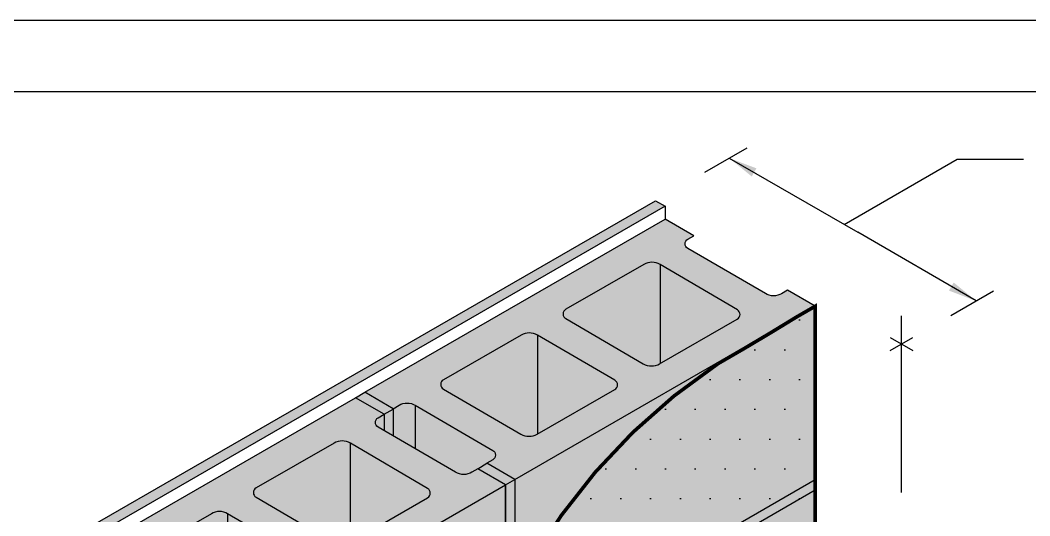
# Model space of a CAD drawing. Extents: x 398.6 to 449.6, y 59.2 to 125.2.
# Drawn here: x 409.61 to 430.78, y 114.76 to 125.16 of the extents above; entities that cross this region are included whole.
import ezdxf

# ---------------------------------------------------------------- set-up
doc = ezdxf.new("R2010")
doc.units = 0
doc.header["$LTSCALE"] = 1.5
doc.header["$MEASUREMENT"] = 0
doc.linetypes.add('DASHED2', pattern=[0.375, 0.25, -0.125])
for name, color, linetype in [('8x11-ttb$0$B', 5, 'CONTINUOUS'), ('CMU', 250, 'CONTINUOUS'), ('STRUCTURE', 250, 'CONTINUOUS'), ('TEXT', 7, 'CONTINUOUS'), ('Tyvek FA WB', 10, 'DASHED2')]:
    doc.layers.add(name, color=color, linetype=linetype)
doc.layers.add('VIEWPORT', color=7, linetype='CONTINUOUS', plot=False)
doc.styles.add('DETAILS', font='sanss___.ttf', dxfattribs={"height": 1})
doc.dimstyles.new('TYVEKDETAILS', dxfattribs={"dimscale": 6, "dimtxt": 1.5, "dimasz": 0.1, "dimexe": 0.75, "dimexo": 0.75, "dimgap": 0.75, "dimtad": 0, "dimtih": 1, "dimtoh": 1, "dimdec": 4, "dimzin": 0, "dimdsep": 46, "dimlunit": 4, "dimtxsty": 'DETAILS', "dimcen": 0.0625, "dimadec": 0, "dimazin": 0, "dimtfac": 1, "dimtdec": 4, "dimtofl": 0, "dimtmove": 0, "dimatfit": 3, "dimfxl": 1, "dimfrac": 2, "dimtolj": 1, "dimtzin": 0, "dimarcsym": 0})

# ---------------------------------------------------------------- blocks, each defined once
blk = doc.blocks.new('CMU 4')
at = {"layer": 'CMU', "true_color": 0x999999}
h = blk.add_hatch(color=253, dxfattribs=at)
h.paths.add_polyline_path([(-10.69530264948553, -5.301081687041176), (-12.32041243062121, -4.354651476590334), (-12.32041243062121, -6.432074357492809), (-10.69583917345041, -5.497787080617684, 0.5766598250187531)])
h.paths.add_polyline_path([(-8.385091610257327, -2.078704454853892), (-8.385091610257327, -2.991754657075091), (-7.538603384708523, -3.48473183237121, 0.2685044473535811), (-7.197084032601062, -3.485663343772842), (-7.072302596146486, -3.413901908605112), (-6.887739490093388, -3.293125080756624), (-6.762142125324893, -3.220894407628009, 0.5766598250187542), (-6.76160560136001, -3.024189014051501)], flags=17)
h.paths.add_polyline_path([(-4.200112121102251, -1.551081687041176), (-5.825221902237935, -0.6046514765902771), (-5.825221902237935, -2.682074357492752), (-4.200648645067133, -1.747787080617684, 0.5766598250187522)], flags=16)
h.paths.add_polyline_path([(0, 0), (-0.5771120677632098, 0.3360980913948879), (-0.7018935042177858, 0.2643366562271581, -0.2685044473535819), (-1.043412856325254, 0.2652681676287898), (-2.670740589501058, 1.212990067318458, -0.5764760975728495), (-2.670258389543079, 1.40966419937979), (-2.544686336194282, 1.481972512043399), (-3.142318236415299, 1.830020928011379), (-9.44068480939302, -1.806342708352247), (-8.851313349507613, -2.149580415298658), (-8.72677393438552, -2.07786672799773, -0.2686522828219054), (-8.385091610257327, -2.078704454853892), (-6.76160560136001, -3.024189014051501, -0.5766598250187543), (-6.762142125324893, -3.220894407628009), (-6.887739490093388, -3.293125080756624), (-6.298366572977727, -3.636363636363626)])
h.paths.add_polyline_path([(-3.594425877988812, 0.8774996776894568), (-5.228197442582115, -0.06327704740971285, 0.5764760975728641), (-5.228679642540094, -0.2599511794710452), (-3.602974456952843, -1.206728141118106, 0.276490748893828), (-3.252743553860604, -1.202475798691353), (-3.252743553860604, 0.8766619508332951, 0.2686522828219189)], flags=16)
h.paths.add_polyline_path([(-4.200648645067133, -1.747787080617684), (-5.829565099217248, -2.684572117234154, -0.2685044473535796), (-6.171084451324731, -2.683640605832522), (-7.795161670358041, -1.737811738121138, -0.5764760975728592), (-7.794679470400069, -1.541137606059806), (-6.166904226366135, -0.6038137497341722, -0.2686522828219124), (-5.825221902237935, -0.6046514765902771), (-4.200112121102251, -1.551081687041176, -0.5766598250187522)], flags=16)
h.paths.add_polyline_path([(-13.38293001847666, -7.043125080756624), (-13.25733265370817, -6.970894407628009, 0.576659825018752), (-13.25679612974329, -6.774189014051501), (-14.8802821386406, -5.828704454853892), (-14.8802821386406, -9.465068091217574), (-13.38293001847666, -10.33709489128734)])
h.paths.add_polyline_path([(-13.38293001847666, -14.77039780802943), (-14.8802821386406, -13.89837100795961), (-14.8802821386406, -17.19234081849032), (-13.38293001847666, -18.06436761856008)])
h.paths.add_polyline_path([(-12.793557101361, -15.11363636363643), (-13.38293001847666, -14.77039780802943), (-13.38293001847666, -18.40676144439306), (-12.793557101361, -18.75000000000006)])
h.paths.add_polyline_path([(-15.34650387789089, -13.62685314257141), (-15.9358753377763, -13.28361543562505), (-15.9358753377763, -16.91997907198868), (-15.34650387789089, -17.26321677893503)])
h.paths.add_polyline_path([(-15.34650387789089, -5.899580415298658), (-15.9358753377763, -5.556342708352304), (-15.9358753377763, -9.19270634471593), (-15.34650387789089, -9.535944051662284)])
h.paths.add_polyline_path([(-12.793557101361, -7.386363636363683), (-13.38293001847666, -7.043125080756624), (-13.38293001847666, -10.67948871712031), (-12.793557101361, -11.02272727272731)])
h.paths.add_polyline_path([(-12.793557101361, -11.25000000000006), (-15.9358753377763, -9.419979071988678), (-15.9358753377763, -13.0563427083523), (-12.793557101361, -14.88636363636368)])
edge = h.paths.add_edge_path()
edge.add_line((-9.747934082243887, -2.873338049166705), (-9.747934082243901, -4.952649665305557))
edge.add_line((-9.747934082243894, -4.952649665305557), (-8.12716279045199, -4.020548887478697))
edge.add_arc((-8.183814420487465, -3.922040938790246), 0.1136363636363635, 299.9030802812204, 419.6186457091239)
edge.add_line((-8.126342482946967, -3.824009313608144), (-9.74708273162345, -2.873835508284401))
edge.add_arc((-9.91949854424498, -3.167930383830594), 0.3409090909091012, 59.61864570911415, 59.78436618879908)
at = {"layer": 'CMU', "true_color": 0xf7f7f7}
h = blk.add_hatch(color=7, dxfattribs=at)
h.paths.add_polyline_path([(-6.495190528383276, -3.75), (-7.072302596146486, -3.413901908605112), (-7.197084032601062, -3.485663343772842, -0.2685044473535811), (-7.538603384708523, -3.48473183237121), (-9.165931117884334, -2.537009932681542, -0.5764760975728828), (-9.165448917926355, -2.34033580062021), (-9.03987686457755, -2.268027487956601), (-9.637508764798575, -1.919979071988621), (-15.9358753377763, -5.556342708352304), (-15.34650387789089, -5.899580415298658), (-15.2219644627688, -5.827866727997787, -0.2686522828219052), (-14.88028213864062, -5.828704454853892), (-13.25679612974329, -6.774189014051501, -0.5766598250187527), (-13.25733265370817, -6.970894407628009), (-13.38293001847666, -7.043125080756624), (-12.793557101361, -7.386363636363683)])
h.paths.add_polyline_path([(-12.32475562760052, -6.434572117234211, -0.2685044473535838), (-12.66627497970801, -6.433640605832579), (-14.29035219874132, -5.487811738121138, -0.5764760975728616), (-14.28986999878335, -5.291137606059806), (-12.66209475474941, -4.353813749734172, -0.2686522828219097), (-12.32041243062121, -4.354651476590334), (-10.69530264948553, -5.301081687041176, -0.5766598250187535), (-10.69583917345041, -5.497787080617684)], flags=16)
h.paths.add_polyline_path([(-11.72387017092337, -4.009951179471102, -0.576476097572857), (-11.72338797096539, -3.813277047409713), (-10.0896164063721, -2.872500322310543, -0.2694277140723511), (-9.74708273162345, -2.873835508284401), (-8.126342482946967, -3.824009313608144, -0.5756966799367119), (-8.12716279045199, -4.020548887478753), (-9.756645633228644, -4.957659652519737, -0.2685044473535858), (-10.09816498533613, -4.956728141118106)], flags=16)
h.paths.add_polyline_path([(0, 0), (-0.5771120677632098, 0.3360980913948879), (-0.7018935042177858, 0.2643366562271581, -0.2685044473535819), (-1.043412856325254, 0.2652681676287898), (-2.670740589501058, 1.212990067318458, -0.5764760975728495), (-2.670258389543079, 1.40966419937979), (-2.544686336194282, 1.481972512043399), (-3.142318236415299, 1.830020928011379), (-9.44068480939302, -1.806342708352247), (-8.851313349507613, -2.149580415298658), (-8.72677393438552, -2.07786672799773, -0.2686522828219067), (-8.385091610257327, -2.078704454853892), (-6.76160560136001, -3.024189014051501, -0.5766598250187543), (-6.762142125324893, -3.220894407628009), (-6.887739490093388, -3.293125080756624), (-6.298366572977727, -3.636363636363626)])
h.paths.add_polyline_path([(-6.171084451324731, -2.683640605832522), (-7.795161670358041, -1.737811738121138, -0.5764760975728592), (-7.794679470400069, -1.541137606059806), (-6.166904226366135, -0.6038137497341722, -0.2686522828219124), (-5.825221902237935, -0.6046514765902771), (-4.200112121102251, -1.551081687041176, -0.5766598250187522), (-4.200648645067133, -1.747787080617684), (-5.829565099217248, -2.684572117234154, -0.2685044473535796)], flags=16)
h.paths.add_polyline_path([(-5.228679642540094, -0.2599511794710452, -0.5764760975728592), (-5.228197442582115, -0.06327704740971285), (-3.594425877988812, 0.8774996776894568, -0.2694277140723502), (-3.251892203240175, 0.8761644917155991), (-1.631151954563691, -0.07400931360814411, -0.5756966799367076), (-1.631972262068714, -0.2705488874786965), (-3.261455104845368, -1.207659652519737, -0.2685044473535834), (-3.602974456952843, -1.206728141118106)], flags=16)
at = {"layer": 'CMU'}
h = blk.add_hatch(color=254, dxfattribs=at)
h.paths.add_polyline_path([(-9.747934082243887, -2.873338049166705, 0.268652282821924), (-10.0896164063721, -2.872500322310543), (-11.72338797096539, -3.813277047409713, 0.5764760975728574), (-11.72387017092337, -4.009951179471102), (-10.09816498533613, -4.956728141118106, 0.2764907488938299), (-9.747934082243887, -4.952475798691353)])
h.paths.add_polyline_path([(-12.32041243062121, -4.354651476590334, 0.2686522828219165), (-12.66209475474941, -4.353813749734172), (-14.28986999878335, -5.291137606059806, 0.5764760975728607), (-14.29035219874132, -5.487811738121138), (-12.66627497970801, -6.433640605832579, 0.2724643593752312), (-12.32041243062121, -6.432031521718443)])
h.paths.add_polyline_path([(-5.825221902237935, -0.6046514765902771, 0.2686522828219168), (-6.166904226366135, -0.6038137497341722), (-7.794679470400069, -1.541137606059806, 0.5764760975728616), (-7.795161670358041, -1.737811738121138), (-6.171084451324717, -2.683640605832522, 0.2724643593752294), (-5.825221902237935, -2.682031521718386)])
h.paths.add_polyline_path([(-3.252743553860604, 0.8766619508332951, 0.2686522828219211), (-3.594425877988812, 0.8774996776894568), (-5.228197442582115, -0.06327704740971285, 0.576476097572864), (-5.228679642540094, -0.2599511794710452), (-3.602974456952843, -1.206728141118106, 0.276490748893828), (-3.252743553860604, -1.202475798691353)])
h.paths.add_polyline_path([(-14.8802821386406, -5.828704454853892, 0.2686522828219118), (-15.2219644627688, -5.827866727997787), (-15.34650387789089, -5.899580415298658), (-15.34650387789089, -9.535944051662284), (-15.2219644627688, -9.464230364361413, -0.2686522828219118), (-14.8802821386406, -9.465068091217574)])
h.paths.add_polyline_path([(-14.8802821386406, -13.89837100795961), (-15.34650387789089, -13.62685314257141), (-15.34650387789089, -17.26321677893503), (-15.22196446276878, -17.19150309163416, -0.2686522828218994), (-14.8802821386406, -17.19234081849032)])
at = {"layer": 'CMU', "true_color": 0xdedede}
h = blk.add_hatch(color=254, dxfattribs=at)
h.paths.add_polyline_path([(0, -3.636363636363626), (0, 0), (-6.298366572977727, -3.636363636363626), (-6.298366572977727, -7.272727272727309)])
h.paths.add_polyline_path([(-6.495190528383276, -3.75), (-12.793557101361, -7.386363636363683), (-12.793557101361, -11.02272727272731), (-6.495190528383276, -7.386363636363626)])
h.paths.add_polyline_path([(-3.247595264191638, -9.375), (-3.247595264191638, -5.738636363636374), (-6.495190528383276, -7.613636363636374), (-9.545961837169365, -9.375000000000057), (-9.545961837169365, -13.01136363636368)])
h.paths.add_polyline_path([(0, -3.863636363636317), (-3.050771308786089, -5.625), (-3.050771308786089, -9.261363636363626), (0, -7.5)])
h.paths.add_polyline_path([(0, -7.727272727272691), (-3.247595264191638, -9.602272727272691), (-6.298366572977727, -11.36363636363637), (-6.298366572977727, -14.99999999999994), (0, -11.36363636363626)])
h.paths.add_polyline_path([(-6.495190528383276, -15.11363636363632), (-6.495190528383276, -11.47727272727275), (-12.793557101361, -15.11363636363643), (-12.793557101361, -18.75)])
h.paths.add_polyline_path([(-9.742785792574914, -9.488636363636374), (-12.793557101361, -11.25000000000006), (-12.793557101361, -14.88636363636368), (-9.742785792574928, -13.12500000000006)])
at = {"layer": 'CMU', "true_color": 0x8f8f8f}
h = blk.add_hatch(color=252, dxfattribs=at)
h.paths.add_polyline_path([(-6.887739490093388, -3.293125080756624), (-6.887739490093388, -3.521387631311939), (-6.495190528383276, -3.75), (-6.298366572977727, -3.636363636363626)])
h.paths.add_polyline_path([(-6.887739490093388, -3.293125080756624), (-7.072302596146486, -3.413901908605112), (-6.887739490093388, -3.521387631311939)])
h.paths.add_polyline_path([(-8.851313349507613, -2.149580415298658), (-9.44068480939302, -1.806342708352247), (-9.44068480939302, -2.034605258907561), (-9.03987686457755, -2.268027487956601), (-8.851313349507613, -2.159446723041185)])
h.paths.add_polyline_path([(-9.44068480939302, -1.806342708352247), (-9.637508764798575, -1.919979071988621), (-9.44068480939302, -2.034605258907561)])
at = {"layer": 'CMU'}
h = blk.add_hatch(color=254, dxfattribs=at)
h.paths.add_polyline_path([(-8.385091610257327, -2.078704454853892, 0.2686522828219017), (-8.72677393438552, -2.07786672799773), (-8.851313349507613, -2.149580415298658), (-8.851313349507613, -2.720236791686887), (-8.385091610257327, -2.991754657075091)])
h.paths.add_polyline_path([(-14.8802821386406, -9.692340818490322, 0.2686522828219052), (-15.22196446276878, -9.69150309163416), (-15.34650387789089, -9.763216778935032), (-13.38293001847666, -10.90676144439306), (-13.38293001847666, -10.67948871712031), (-13.38293001847666, -10.56436761856008)])
at = {"layer": 'CMU', "true_color": 0x8f8f8f}
h = blk.add_hatch(color=252, dxfattribs=at)
h.paths.add_polyline_path([(-8.851313349507613, -2.159446723041185), (-9.03987686457755, -2.268027487956601), (-9.03987686457755, -2.610421313789573), (-8.851313349507613, -2.720236791686887)])
h.paths.add_polyline_path([(-15.9358753377763, -13.0563427083523), (-15.9358753377763, -13.28361543562505), (-12.79355710136167, -15.11363636363603, -0.5078129039776498), (-12.793557101361, -14.88636363636368)])
at = {"layer": 'CMU', "true_color": 0x999999}
for points in [[(-9.03987686457755, -2.268027487956601), (-9.165448917926355, -2.34033580062021, 0.5764760975728784), (-9.165931117884334, -2.537009932681542), (-9.03987686457755, -2.610421313789573)], [(-15.93587533777628, -20.78361543562488), (-12.79355710136099, -22.61363636363626), (-12.79355710136099, -18.9772727272727), (-13.38293001847666, -18.63403417166569), (-15.93587533777628, -17.14725179926131)]]:
    blk.add_hatch(color=253, dxfattribs=at).paths.add_polyline_path(points)
at = {"layer": 'CMU', "true_color": 0x8f8f8f}
h = blk.add_hatch(color=252, dxfattribs=at)
h.paths.add_polyline_path([(-6.495190528383276, -15.34090909090901), (0, -11.59090909090895), (0, -11.36363636363626), (-6.298366572977727, -14.99999999999994), (-6.298366572977727, -11.36363636363637), (-3.247595264191638, -9.602272727272691), (0, -7.727272727272691), (0, -7.5), (-3.050771308786089, -9.261363636363626), (-3.050771308786089, -5.625), (0, -3.863636363636317), (0, -3.636363636363626), (-6.298366572977727, -7.272727272727309), (-6.298366572977727, -3.636363636363626), (-6.495190528383276, -3.75), (-6.495190528383276, -7.386363636363626), (-12.79355710136095, -11.02272727272725, 0.5078129039792978), (-12.793557101361, -11.25000000000006), (-9.742785792574914, -9.488636363636374), (-9.742785792574928, -13.12500000000006), (-12.793557101361, -14.88636363636368, 0.5078129039792996), (-12.79355710136108, -15.11363636363649), (-6.495190528383276, -11.47727272727275), (-6.495190528383276, -15.11363636363632), (-12.793557101361, -18.75, 0.5078129039792383), (-12.7935571013611, -18.97727272727275)])
h.paths.add_polyline_path([(-9.545961837169365, -13.01136363636368), (-9.545961837169365, -9.375000000000057), (-6.495190528383276, -7.613636363636374), (-3.247595264191638, -5.738636363636374), (-3.247595264191638, -9.375)], flags=16)
h = blk.add_hatch(color=252, dxfattribs=at)
h.paths.add_polyline_path([(-13.38293001847666, -18.40676144439306), (-13.38293001847666, -18.63403417166569), (-12.768383878187, -18.99193309002658, -0.5748439758349783), (-12.79355710136106, -18.75)])
h.paths.add_polyline_path([(-14.8802821386406, -17.19234081849032, 0.2686522828219061), (-15.22196446276879, -17.19150309163416), (-15.34650387789089, -17.26321677893503), (-15.34650387789089, -17.48236677147628), (-15.22196446276879, -17.41065308417535, -0.2686522828219052), (-14.8802821386406, -17.41149081103151), (-13.38293001847666, -18.28351761110133), (-13.38293001847666, -18.06436761856008)])
h.paths.add_polyline_path([(-15.34650387789089, -17.26321677893503), (-15.9358753377763, -16.91997907198868), (-15.9358753377763, -17.14725179926131), (-15.34650387789089, -17.49048950620772)])
h.paths.add_polyline_path([(-15.34650387789089, -9.763216778935032), (-15.34650387789089, -9.535944051662284), (-15.9358753377763, -9.19270634471593), (-15.9358753377763, -9.419979071988678)])
h.paths.add_polyline_path([(-14.8802821386406, -9.692340818490322), (-13.38293001847666, -10.56436761856008), (-13.38293001847666, -10.33709489128734), (-14.88028213864061, -9.465068091217518, 0.2686522828219043), (-15.2219644627688, -9.464230364361413), (-15.34650387789089, -9.535944051662284), (-15.34650387789089, -9.763216778935032), (-15.22196446276879, -9.69150309163416, -0.2686522828219067)])
h.paths.add_polyline_path([(-13.38293001847666, -10.67948871712031), (-13.38293001847666, -10.90676144439306), (-12.76838387818781, -11.26466036275343, -0.5748439758327081), (-12.793557101361, -11.02272727272731)])
at = {"layer": 'CMU', "true_color": 0xdedede}
h = blk.add_hatch(color=254, dxfattribs=at)
h.paths.add_polyline_path([(0, -15.22727272727258), (2.220446049250313e-16, -11.59090909090895), (-3.050771308786068, -13.35227272727261), (-3.050771308786068, -16.98863636363626)])
h.paths.add_polyline_path([(-3.247595264191659, -17.10227272727263), (-3.247595264191659, -13.46590909090899), (-6.495190528383276, -15.34090909090901), (-9.545961837169386, -17.10227272727268), (-9.545961837169386, -20.7386363636363)])
h.paths.add_polyline_path([(-9.74278579257492, -17.21590909090904), (-12.79355710136099, -18.97727272727268), (-12.79355710136099, -22.61363636363626), (-9.74278579257492, -20.85227272727263)])
h.paths.add_polyline_path([(-14.88028213864057, -17.41149081103153, 0.2686522828218967), (-15.22196446276875, -17.41065308417538), (-15.34650387789089, -17.48236677147628), (-15.34650387789089, -17.49048950620766), (-13.38293001847666, -18.63403417166566), (-13.38293001847666, -18.40676144439294), (-13.38293001847666, -18.28351761110133)])
at = {"layer": 'CMU', "true_color": 0x8f8f8f}
h = blk.add_hatch(color=252, dxfattribs=at)
h.paths.add_polyline_path([(-6.298366572977727, -19.09090909090901), (-3.247595264191659, -17.32954545454533), (0, -15.45454545454527), (0, -15.22727272727258), (-3.050771308786068, -16.98863636363626), (-3.050771308786068, -13.35227272727261), (-3.247595264191659, -13.46590909090899), (-3.24759526419166, -17.10227272727263), (-9.545961837169386, -20.73863636363629), (-9.545961837169386, -17.10227272727268), (-9.74278579257492, -17.21590909090903), (-9.74278579257492, -20.85227272727263), (-12.79355710136092, -22.61363636363622, 0.507812903979427), (-12.79355710136107, -22.84090909090905)])
h.paths.add_polyline_path([(-12.79355710136169, -22.8409090909086, -0.5078129039775368), (-12.79355710136098, -22.61363636363626), (-15.93587533777628, -20.78361543562488), (-15.93587533777628, -21.01088816289769)])
at = {"layer": 'CMU'}
for p, q in [((-9.44068480939302, -1.806342708352247), (-3.142318236415299, 1.830020928011379)), ((-2.544686336194282, 1.481972512043399), (-3.142318236415299, 1.830020928011379)), ((-3.594425877988812, 0.8774996776894568), (-5.228197442582115, -0.06327704740971285)), ((-1.631151954563663, -0.07400931360814411), (-3.251892203240175, 0.8761644917155991)), ((0, 0), (-0.5771120677632098, 0.3360980913948879)), ((-6.298366572977727, -3.636363636363626), (0, 0)), ((-5.228679642540094, -0.2599511794710452), (-3.602974456952857, -1.206728141118106)), ((-3.261455104845396, -1.207659652519737), (-1.631972262068714, -0.2705488874786965)), ((-6.166904226366135, -0.6038137497341722), (-7.794679470400069, -1.541137606059806)), ((-4.200112121102251, -1.551081687041176), (-5.825221902237935, -0.6046514765902771)), ((-8.851313349507613, -2.149580415298658), (-9.44068480939302, -1.806342708352247)), ((-7.795161670358041, -1.737811738121138), (-6.171084451324717, -2.683640605832522)), ((-5.829565099217248, -2.684572117234154), (-4.200648645067147, -1.747787080617684)), ((-15.9358753377763, -5.556342708352304), (-9.637508764798575, -1.919979071988621)), ((-9.039876864577565, -2.268027487956601), (-9.637508764798575, -1.919979071988621)), ((-10.08961640637209, -2.872500322310543), (-11.72338797096539, -3.81327704740977)), ((-8.126342482946939, -3.824009313608144), (-9.74708273162345, -2.873835508284401)), ((-6.298366572977727, -3.636363636363626), (-6.887739490093388, -3.293125080756624)), ((-6.495190528383276, -3.75), (-7.072302596146486, -3.413901908605112)), ((-12.793557101361, -7.386363636363683), (-6.495190528383276, -3.75)), ((-6.495190528383276, -3.75), (-6.298366572977727, -3.636363636363626)), ((-6.495190528383276, -7.386363636363626), (-6.495190528383276, -3.75)), ((-6.298366572977727, -7.272727272727309), (0, -3.636363636363626)), ((-6.298366572977727, -3.636363636363626), (-6.298366572977727, -7.272727272727309)), ((-6.298366572977727, -7.272727272727309), (0, -3.636363636363626)), ((-11.72387017092337, -4.009951179471045), (-10.09816498533613, -4.956728141118106)), ((-9.756645633228672, -4.957659652519737), (-8.12716279045199, -4.020548887478753)), ((0, -3.863636363636317), (-3.050771308786089, -5.625)), ((-12.66209475474941, -4.353813749734172), (-14.28986999878335, -5.291137606059806)), ((-10.69530264948553, -5.301081687041176), (-12.32041243062121, -4.354651476590334)), ((-14.29035219874132, -5.487811738121138), (-12.66627497970799, -6.433640605832579)), ((-12.32475562760052, -6.434572117234211), (-10.69583917345042, -5.497787080617684)), ((-15.34650387789089, -5.899580415298658), (-15.9358753377763, -5.556342708352304)), ((-3.050771308786089, -5.625), (-3.050771308786089, -9.261363636363626)), ((-3.247595264191638, -5.738636363636374), (-6.495190528383276, -7.613636363636374)), ((-3.247595264191638, -9.375), (-3.247595264191638, -5.738636363636374)), ((-12.793557101361, -7.386363636363683), (-13.38293001847666, -7.043125080756624)), ((-12.793557101361, -11.02272727272731), (-6.495190528383276, -7.386363636363626)), ((-3.050771308786089, -9.261363636363626), (0, -7.5)), ((0, -7.727272727272691), (-3.247595264191638, -9.602272727272691)), ((-15.34650387789089, -9.535944051662284), (-15.9358753377763, -9.19270634471593)), ((-9.742785792574928, -13.125), (-9.742785792574914, -9.488636363636374)), ((-9.545961837169365, -9.375000000000057), (-9.545961837169365, -13.01136363636368)), ((-9.54596183716935, -13.01136363636368), (-3.247595264191638, -9.375)), ((-3.247595264191638, -9.602272727272691), (-6.298366572977727, -11.36363636363637)), ((-12.793557101361, -11.02272727272731), (-13.38293001847666, -10.67948871712031)), ((-6.298366572977727, -11.36363636363632), (-6.298366572977727, -14.99999999999994)), ((-6.298366572977727, -14.99999999999994), (0, -11.36363636363626)), ((0, -11.36363636363626), (0, -11.59090909090895)), ((-6.495190528383276, -11.47727272727275), (-12.793557101361, -15.11363636363643)), ((-6.495190528383276, -15.11363636363632), (-6.495190528383276, -11.47727272727263)), ((0, -11.59090909090895), (-6.495190528383276, -15.34090909090901)), ((0, -11.59090909090895), (-3.050771308786068, -13.35227272727258)), ((-12.793557101361, -14.88636363636368), (-9.742785792574914, -13.12500000000006)), ((-3.247595264191659, -13.46590909090895), (-6.495190528383262, -15.34090909090901)), ((-3.247595264191659, -17.10227272727263), (-3.247595264191659, -13.46590909090895)), ((-3.050771308786068, -13.35227272727258), (-3.050771308786068, -16.98863636363626)), ((-12.793557101361, -18.75), (-6.495190528383276, -15.11363636363632)), ((-3.050771308786068, -16.98863636363626), (0, -15.22727272727258)), ((-6.495190528383276, -15.34090909090901), (-12.793557101361, -18.97727272727269)), ((0, -15.45454545454527), (-3.247595264191659, -17.32954545454533)), ((-15.34650387789089, -17.26321677893503), (-15.9358753377763, -16.91997907198868)), ((-9.545961837169386, -17.10227272727263), (-9.545961837169386, -20.73863636363626)), ((-9.54596183716933, -20.73863636363626), (-3.247595264191659, -17.10227272727263)), ((-9.74278579257492, -20.85227272727263), (-9.74278579257492, -17.21590909090901)), ((-3.247595264191659, -17.32954545454533), (-6.298366572977727, -19.09090909090901)), ((-12.793557101361, -18.75000000000006), (-13.38293001847666, -18.40676144439306)), ((-6.298366572977727, -19.09090909090901), (-12.79355710136099, -22.84090909090901)), ((-12.79355710136099, -22.61363636363626), (-9.74278579257492, -20.85227272727263))]:
    blk.add_line(p, q, dxfattribs=at)
for points in [[(-0.5771120677632098, 0.3360980913948879), (-0.7018935042177858, 0.2643366562271581, -0.2685044473535833), (-1.043412856325254, 0.2652681676287898), (-2.670740589501058, 1.212990067318458, -0.5764760975728681), (-2.670258389543079, 1.40966419937979), (-2.544686336194282, 1.481972512043399)], [(-8.851313349507613, -2.149580415298658), (-8.726773934385534, -2.07786672799773, -0.2686522828219192), (-8.385091610257327, -2.078704454853892), (-6.76160560136001, -3.024189014051501, -0.5766598250187497), (-6.762142125324893, -3.220894407628009), (-6.887739490093388, -3.293125080756624)], [(-7.072302596146486, -3.413901908605112), (-7.197084032601062, -3.485663343772842, -0.2685044473535833), (-7.538603384708523, -3.48473183237121), (-9.165931117884334, -2.537009932681542, -0.5764760975728681), (-9.165448917926355, -2.34033580062021), (-9.039876864577565, -2.268027487956601)], [(-15.34650387789089, -5.899580415298658), (-15.22196446276881, -5.827866727997787, -0.2686522828219192), (-14.8802821386406, -5.828704454853892), (-13.25679612974329, -6.774189014051501, -0.5766598250187497), (-13.25733265370817, -6.970894407628009), (-13.38293001847666, -7.043125080756624)], [(-15.34650387789089, -9.535944051662284), (-15.22196446276881, -9.464230364361413, -0.2686522828219192), (-14.8802821386406, -9.465068091217574), (-13.38293001847666, -10.33709489128734)], [(-15.34650387789089, -9.763216778935032), (-15.22196446276881, -9.69150309163416, -0.2686522828219192), (-14.8802821386406, -9.692340818490322), (-13.38293001847666, -10.56436761856008)], [(-15.34650387789089, -17.26321677893503), (-15.22196446276881, -17.19150309163416, -0.2686522828219192), (-14.8802821386406, -17.19234081849032), (-13.38293001847666, -18.06436761856008)], [(-15.34650387789089, -17.48236677147628), (-15.22196446276881, -17.41065308417541, -0.2686522828219192), (-14.8802821386406, -17.41149081103151), (-13.38293001847666, -18.28351761110133)]]:
    blk.add_lwpolyline(points, format="xyb", dxfattribs=at)
for points in [[(-3.252743553860604, 0.876661950833352), (-3.252743553860604, -1.202649665305557)], [(-6.298366572977727, -3.636363636363626), (0, 0)], [(0, 0), (0, -3.636363636363626)], [(-5.825221902237935, -0.6046514765902771), (-5.825221902237935, -2.682074357492752)], [(-9.637508764798575, -1.919979071988621), (-9.44068480939302, -1.806342708352247)], [(-8.385091610257327, -2.078704454853892), (-8.385091610257327, -2.991754657075091)], [(-9.03987686457755, -2.268027487956601), (-8.851313349507613, -2.159446723041185)], [(-9.03987686457755, -2.268027487956601), (-9.03987686457755, -2.610421313789573)], [(-8.851313349507613, -2.149580415298658), (-8.851313349507613, -2.720236791686887)], [(-9.747934082243887, -2.873338049166648), (-9.747934082243887, -4.952649665305557)], [(-7.072302596146486, -3.413901908605112), (-6.887739490093388, -3.293125080756624)], [(-6.495190528383276, -3.75), (-6.495190528383276, -7.386363636363626)], [(-6.298366572977727, -3.636363636363626), (-6.298366572977727, -7.272727272727309)], [(0, -3.636363636363626), (0, -11.59090909090895)], [(-12.32041243062121, -4.354651476590277), (-12.32041243062121, -6.432074357492809)], [(-15.9358753377763, -9.19270634471593), (-15.9358753377763, -5.556342708352304)], [(-15.34650387789089, -5.899580415298658), (-15.34650387789089, -9.535944051662284)], [(-14.8802821386406, -5.828704454853892), (-14.8802821386406, -9.465068091217574)], [(-13.38293001847666, -7.043125080756624), (-13.38293001847666, -10.67948871712031)], [(-12.793557101361, -7.386363636363683), (-12.793557101361, -11.02272727272731)], [(-6.495190528383276, -7.613636363636374), (-9.545961837169365, -9.375000000000057)], [(-15.9358753377763, -9.19270634471593), (-15.9358753377763, -13.28361543562505)], [(-15.9358753377763, -9.419979071988678), (-12.793557101361, -11.25000000000006)], [(-9.742785792574914, -9.488636363636374), (-12.793557101361, -11.25000000000006)], [(-15.34650387789089, -9.535944051662284), (-15.34650387789089, -9.763216778935032)], [(-13.38293001847666, -10.67948871712031), (-13.38293001847666, -10.90676144439306)], [(-12.793557101361, -11.25000000000006), (-12.793557101361, -14.88636363636368)], [(0, -11.36363636363626), (0, -15.45454545454527)], [(-15.9358753377763, -13.0563427083523), (-12.793557101361, -14.88636363636368)], [(-15.9358753377763, -13.28361543562505), (-12.793557101361, -15.11363636363643)], [(-15.9358753377763, -16.91997907198868), (-15.9358753377763, -13.28361543562505)], [(-15.34650387789089, -13.62685314257141), (-15.34650387789089, -17.26321677893503)], [(-14.8802821386406, -13.88640367945015), (-14.8802821386406, -17.19234081849032)], [(-13.38293001847666, -14.77039780802943), (-13.38293001847666, -18.40676144439306)], [(-12.793557101361, -15.11363636363654), (-12.793557101361, -18.75)], [(-12.793557101361, -15.11363636363643), (-12.793557101361, -18.75000000000006)], [(-6.495190528383262, -15.34090909090901), (-9.545961837169386, -17.10227272727263)], [(-15.93587533777628, -16.91997907198851), (-15.93587533777628, -21.01088816289769)], [(-15.9358753377763, -16.91997907198868), (-15.9358753377763, -17.14725179926131)], [(-15.93587533777628, -17.14725179926131), (-12.79355710136099, -18.97727272727269)], [(-15.9358753377763, -17.14725179926131), (-15.34650387789089, -17.49048950620772)], [(-15.34650387789089, -17.26321677893492), (-15.34650387789089, -17.49048950620772)], [(-9.74278579257492, -17.21590909090901), (-12.79355710136099, -18.97727272727269)], [(-13.38293001847666, -18.40676144439294), (-13.38293001847666, -18.63403417166569)], [(-13.38293001847666, -18.63403417166569), (-12.793557101361, -18.97727272727269)], [(-12.79355710136099, -18.97727272727269), (-12.79355710136099, -22.61363636363626)], [(-15.93587533777628, -20.78361543562488), (-12.79355710136099, -22.61363636363626)], [(-15.93587533777628, -21.01088816289769), (-12.79355710136099, -22.84090909090901)]]:
    blk.add_lwpolyline(points, dxfattribs=at)
for centre, radius, start, end in [((-3.424308015861676, 0.5820696161694059), 0.3409090909090944, 59.61864570911697, 119.9346820985819), ((-5.171491488539743, -0.161753734583101), 0.1136363636363636, 119.9346820985819, 239.7843661888028), ((-1.688623892104189, -0.1720409387901896), 0.1136363636363656, 299.9030802812159, 59.61864570910971), ((-5.996786364239, -0.8992438112542231), 0.3409090909090937, 59.78436618880279, 119.9346820985819), ((-3.431409994951778, -0.9121358064541596), 0.3409090909090947, 239.7843661888017, 299.9030802812142), ((-7.737973516357691, -1.639614293233194), 0.1136363636363636, 119.9346820985819, 239.7843661888028), ((-4.257300275102601, -1.649279131929177), 0.1136363636363648, 299.9030802812097, 59.78436618880829), ((-5.999519989323645, -2.389048271168633), 0.3409090909090937, 239.7843661888028, 299.9030802812142), ((-9.919498544244952, -3.167930383830594), 0.3409090909090944, 59.61864570911697, 119.9346820985819), ((-11.66668201692302, -3.911753734583101), 0.1136363636363636, 119.9346820985819, 239.7843661888028), ((-8.183814420487465, -3.92204093879019), 0.1136363636363656, 299.9030802812159, 59.61864570910971), ((-12.49197689262228, -4.64924381125428), 0.3409090909090937, 59.78436618880279, 119.9346820985819), ((-9.926600523335054, -4.66213580645416), 0.3409090909090947, 239.7843661888017, 299.9030802812142), ((-14.23316404474097, -5.389614293233194), 0.1136363636363636, 119.9346820985819, 239.7843661888028), ((-10.75249080348588, -5.399279131929177), 0.1136363636363648, 299.9030802812097, 59.78436618880829), ((-12.49471051770692, -6.139048271168633), 0.3409090909090937, 239.7843661888028, 299.9030802812142), ((-12.71052208439086, -11.13636363636368), 0.1407410287859649, 126.1559039820843, 233.8440960178818), ((-12.71052208439092, -15.00000000000011), 0.1407410287859649, 126.1559039820843, 233.8440960178818), ((-12.71052208439092, -18.86363636363643), 0.1407410287859649, 126.1559039820843, 233.8440960178818), ((-12.7105220843909, -22.72727272727269), 0.1407410287859649, 126.1559039820804, 233.8440960178824)]:
    blk.add_arc(centre, radius, start, end, dxfattribs=at)

msp = doc.modelspace()

# ---------------------------------------------------------------- hatches: boundary and pattern name
at = {"layer": 'STRUCTURE'}
h = msp.add_hatch(dxfattribs=at)
h.set_pattern_fill('AR-SAND', color=256, scale=0.25, style=0)
h.set_pattern_definition([(37.50000000000001, (443.4864370825907, 62.47136160580001), (-0.01574833952740204, 0.4817059422532897), [0, -0.38, 0, -0.425, 0, -0.40625]), (7.499999999999999, (443.4864370825907, 62.47136160580001), (0.4424441763169318, 0.7055365163074351), [0, -0.205, 0, -0.3425, 0, -0.13125]), (327.5, (443.1789370825907, 62.47136160580001), (0.7785354654378738, 0.001414763384241124), [0, -0.125, 0, -0.45, 0, -0.5875]), (317.5, (443.1789370825907, 62.47136160580001), (0.7515316511430733, 0.2194188912335623), [0, -0.0625, 0, -0.295, 0, -0.3375])])
h.paths.add_polyline_path([(410.105436799765, 101.2451982873037), (410.1054367998039, 101.1175893257405), (410.1054367998041, 101.0893284710861), (410.105436799765, 101.0455391131648)], flags=17)
h.paths.add_polyline_path([(409.9020751498053, 98.40505125066757), (410.1054367998267, 98.28468476456275), (410.105436799765, 113.7392302191443), (409.905436799765, 113.8547002729822)])
h.paths.add_polyline_path([(423.1346361224513, 121.2616419554223), (422.9271253669277, 121.3727756725363), (409.9054367997652, 113.8547002729821), (410.1054367997652, 113.7392302191442)])
at = {"layer": 'Tyvek FA WB', "true_color": 0x000000}
h = msp.add_hatch(dxfattribs=at)
h.set_pattern_fill('DOTS', color=18, scale=10, style=0)
h.set_pattern_definition([(0, (-79.04913598048222, -3.629294212698198), (0.3125, 0.625), [0, -0.625])])
edge = h.paths.add_edge_path()
edge.add_line((426.4618637914401, 103.7169939152762), (426.2769543588666, 119.1583397881055))
edge.add_line((426.2769543588666, 119.1583397881055), (425.9397787984402, 118.9636713875292))
edge.add_arc((402.3920795444194, 156.6410309403525), 44.43059264775269, 299.4575165546547, 302.00467189558395, ccw=False)
edge.add_arc((431.2882901329004, 107.3946500568653), 12.69478305357822, 123.7140493674912, 175.5986307028488)
edge.add_arc((406.9519563205037, 109.7328412569904), 11.758365394552, 308.69662038414134, 353.33875739333394, ccw=False)
edge.add_line((414.3032466363584, 100.5558217275452), (413.4833972575056, 100.6900969147325))
edge.add_line((413.4833972575056, 100.6900969147325), (413.4833972575056, 99.75205120266767))
edge.add_arc((370.2123438312598, 98.62696855029165), 43.28567748796013, -1.489401387605426, 1.489401387605426, ccw=False)
edge.add_line((413.4833972575056, 97.50188589791563), (413.4833972575056, 96.31743069719641))
edge.add_line((413.4833972575056, 96.31743069719641), (426.4618637914401, 103.7169939152762))
at = {"layer": 'Tyvek FA WB', "true_color": 0xffffff}
h = msp.add_hatch(color=7, dxfattribs=at)
edge = h.paths.add_edge_path()
edge.add_line((426.2769543588666, 103.7037943335603), (426.2769543588666, 119.1583397881055))
edge.add_line((426.2769543588666, 119.1583397881055), (425.885400557056, 118.9322760952279))
edge.add_arc((396.6052724292345, 166.2680265855679), 55.65967281313608, 299.77081095823866, 301.7393880788913, ccw=False)
edge.add_arc((431.2882901329003, 107.3946500568653), 12.69478305357812, 123.7140493674909, 175.598630702849)
edge.add_arc((409.2865155140661, 109.0885399164423), 9.372100493223396, 300.52579398989377, 355.5960911194493, ccw=False)
edge.add_line((414.0468509822532, 101.0154070743915), (413.4833972575056, 100.6900969147325))
edge.add_line((413.4833972575056, 100.6900969147325), (413.4833972575056, 99.4536472158716))
edge.add_arc((387.9775601007842, 98.58897669022534), 25.52048949732568, -1.941634204116781, 1.941634204116781, ccw=False)
edge.add_line((413.4833972575056, 97.72430616457908), (413.4833972575056, 96.31743069719651))
edge.add_line((413.4833972575056, 96.31743069719651), (426.2769543588666, 103.7037943335603))

# ---------------------------------------------------------------- linework, layer by layer
at = {"layer": '8x11-ttb$0$B', "color": 7}
msp.add_line((400.0795511489291, 123.6639062359502), (448.0795511489291, 123.6639062359502), dxfattribs=at)
at = {"layer": 'STRUCTURE'}
msp.add_line((423.1346361224513, 121.2616419554223), (423.1346361224513, 120.9883607161169), dxfattribs=at)
msp.add_lwpolyline([(410.1054367997652, 113.7392302191442), (409.9054367997652, 113.8547002729821), (422.9271253669276, 121.3727756725363), (423.1346361224513, 121.2616419554223), (410.105436799765, 113.739230219144)], close=True, dxfattribs=at)
at = {"layer": 'TEXT'}
for p, q in [((423.9656013105798, 121.9723400381509), (424.8545153037775, 122.4855547714101)), ((426.884790905981, 120.8781948040755), (429.2540996547359, 122.2461158479625)), ((429.2540996547358, 122.2461158479625), (430.6491561379631, 122.2436149179052)), ((429.1264128210943, 118.9667905173176), (430.0153268142921, 119.4800052505768)), ((428.087936877435, 115.2500222434171), (428.087936877435, 118.9600348580992)), ((427.8488271603964, 118.2291760922092), (428.3270465944736, 118.5052762112053)), ((427.8488271603964, 118.5052762112053), (428.3270465944736, 118.2291760922091))]:
    msp.add_line(p, q, dxfattribs=at)
at = {"layer": 'Tyvek FA WB', "const_width": 0.075, "flags": 128}
msp.add_lwpolyline([(426.2769543588666, 103.7037943335603), (426.2769543588666, 119.1583397881055), (425.885400557056, 118.9322760952279, -0.008589749335783353), (424.2420709540197, 117.954399677978, 0.2303378014014355), (418.6309450297586, 108.3688839699417, -0.2450235628512597), (414.0468509822532, 101.0154070743915), (413.4833972575056, 100.6900969147325), (413.4833972575056, 99.4536472158716, -0.01694557657478723), (413.4833972575056, 97.72430616457908), (413.4833972575056, 96.31743069719651), (413.4833972575056, 96.31743069719651), (426.2769543588666, 103.7037943335603)], format="xyb", dxfattribs=at)
at = {"layer": 'VIEWPORT', "color": 1}
msp.add_line((398.5795511489291, 125.1639062359502), (449.5795511489291, 125.1639062359502), dxfattribs=at)

# ---------------------------------------------------------------- block references
at = {"layer": 'CMU', "color": 1}
msp.add_blockref('CMU 4', (426.2769543588666, 119.1583397881055), dxfattribs=at)

# ---------------------------------------------------------------- leaders
at = {"layer": 'TEXT'}
for points in [[(424.4776385401415, 122.2679648704735), (427.1748011679346, 120.7107573012689)], [(429.6521274783226, 119.2703120161911), (427.1748011679346, 120.7107573012689)]]:
    msp.add_leader(points, dimstyle='TYVEKDETAILS', override={"dimfxl": 3}, dxfattribs=at)

doc.saveas('drawing.dxf')
